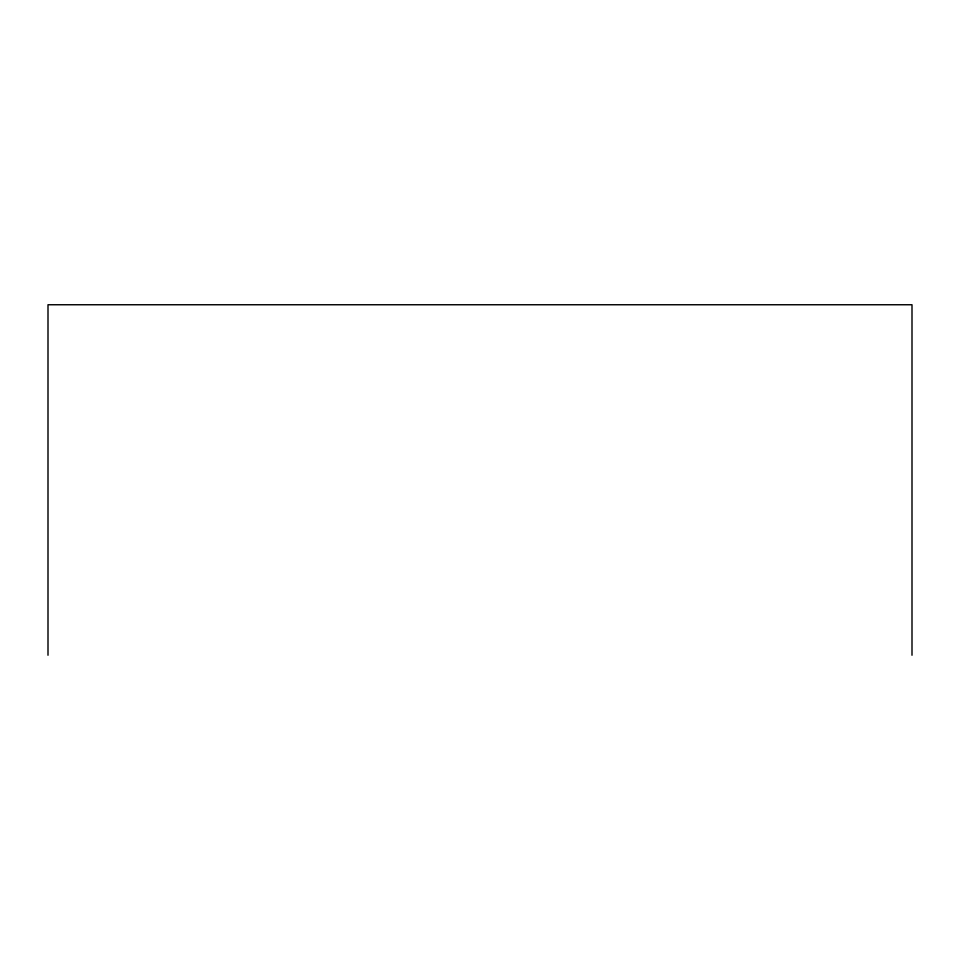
<?xml version="1.0" encoding="UTF-8"?>
<svg xmlns="http://www.w3.org/2000/svg" width="960" height="960" viewBox="0 0 960 960"><rect width="100%" height="100%" fill="white"/><g stroke="black" fill="none" stroke-linecap="round" stroke-linejoin="round"><path stroke-width="1.44" d="M912 655.248L912 304.752L48 304.752L48 655.248"/></g></svg>
